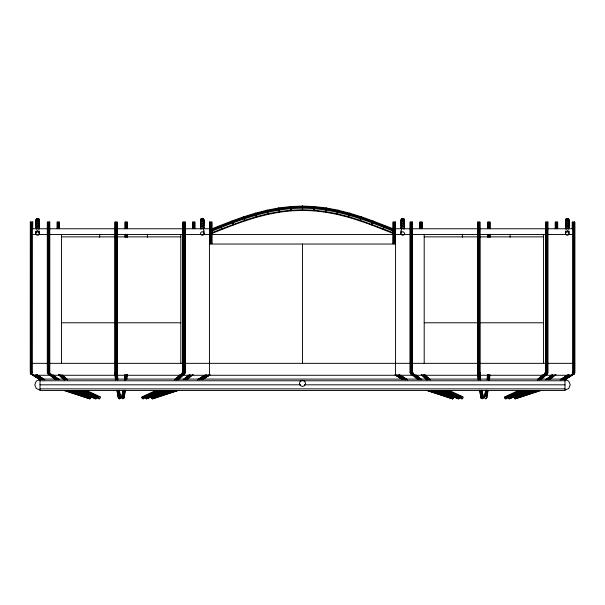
<?xml version="1.0" encoding="UTF-8"?>
<svg xmlns="http://www.w3.org/2000/svg" width="605" height="605" viewBox="0 0 605 605"><rect width="100%" height="100%" fill="white"/><g stroke="black" fill="none" stroke-linecap="round" stroke-linejoin="round"><path stroke-width="0.91" d="M124.38 379.312L124.789 374.722M124.63 379.479L125.046 374.896M124.766 380.061L124.932 378.223M125.416 380.091L125.908 374.586M126.385 379.479L126.8 374.896M126.763 377.308L127.012 374.555M126.853 379.312L127.269 374.722M487.086 379.312L487.501 374.722M487.343 379.479L487.759 374.896M487.721 377.308L487.97 374.555M488.129 380.091L488.621 374.586M489.097 379.479L489.505 374.896M489.226 380.061L489.475 377.308M489.566 379.312L489.982 374.722M184.495 372.105L185.017 372.892L184.313 373.996L183.496 373.671L183.05 372.105L181.659 373.361M547.207 372.105L547.729 372.892L547.026 373.996L546.209 373.671L545.755 372.105L544.364 373.361M89.661 398.544L90.266 398.544L90.591 396.517L90.735 397.704L89.918 398.892L64.289 390.588M427.001 390.588L452.631 398.892L453.47 396.865L452.835 396.865M125.401 390.346L124.123 397.704L122.906 398.892L121.643 397.704L122.921 390.346M121.643 397.704L123.11 390.429M122.021 398.544L122.505 395.783M121.991 396.872L122.86 396.525L123.98 390.081M124.123 397.704L123.745 396.872L124.864 390.429M123.775 398.544L125.212 390.255M145.419 396.857L145.276 397.704L146.425 398.907L151.658 396.82M146.425 398.907L147.204 397.704L146.788 396.857L162.48 390.588M488.114 390.346L486.836 397.704L485.618 398.892L484.355 397.704L485.633 390.346M484.355 397.704L485.823 390.429M484.703 396.872L485.573 396.525L486.692 390.081M486.836 397.704L486.458 396.872L487.577 390.429M486.488 398.544L487.766 391.178M508.132 396.857L507.981 397.704L509.138 398.907L514.371 396.82M509.138 398.907L509.917 397.704L508.76 396.502M161.475 390.354L143.037 398.907L141.835 397.704L142.682 396.502L143.461 396.857M143.884 397.704L143.037 398.907M524.187 390.354L505.75 398.907L504.547 397.704L505.394 396.502M564.601 379.917L574.115 373.95L573.411 372.128M31.044 372.892L30.885 373.95L40.399 379.917M35.808 225.196L36.345 223.918L37.623 223.389L38.909 223.918L39.438 227.73L39.438 220.167L38.909 218.889L37.623 218.352L36.345 218.889L35.808 220.167L35.808 227.73L36.345 226.459L37.623 225.93L38.909 226.451L39.438 227.73L38.909 229.008M35.808 220.5L36.345 219.222L37.623 218.692L38.909 219.222L39.438 220.5L38.909 224.364M38.909 221.453L39.438 220.167M39.438 221.49L38.909 222.776L39.438 221.49L38.909 220.212L37.623 219.683L36.345 220.212L35.808 221.49L36.345 220.212L37.623 219.683L38.909 220.212M204.089 227.73L204.089 220.167L203.56 218.889L202.274 218.352L200.996 218.889L200.467 220.167L200.467 227.73L200.996 226.459L202.274 225.93L203.56 226.451L204.089 227.73L203.56 229.008M200.467 220.5L200.996 219.222L202.274 218.692L203.56 219.222L204.089 220.5L203.56 224.364L204.089 223.086L203.56 221.801L202.274 221.271L200.996 221.801L200.467 223.086M203.56 221.453L204.089 220.167M204.089 221.49L203.56 222.776L204.089 221.49L203.56 220.212L202.274 219.675L200.996 220.212L200.467 221.49L200.996 220.212M400.911 220.167L401.44 218.889L402.726 218.352L404.004 218.889L404.533 220.167L404.533 227.73L404.004 226.451L402.726 225.93L401.44 226.451L400.911 227.73L401.44 229.008L400.911 227.73L400.911 220.167L401.44 221.453M400.911 223.086L401.44 224.364L400.911 223.086L401.44 219.222L402.726 218.692L404.004 219.222L404.533 220.5M400.911 220.5L401.44 219.222M401.44 222.769L400.911 221.49L401.44 220.212L402.726 219.683L404.004 220.212L404.533 221.49M569.192 225.196L568.655 223.918L567.377 223.389L566.091 223.918L565.562 227.73L565.562 220.167L566.091 218.889L567.377 218.352L568.655 218.889L569.192 220.167L569.192 227.73L568.655 226.451L567.377 225.922L566.091 226.451L565.562 227.73L566.091 229.008M566.091 222.769L565.562 221.49L566.091 220.212L567.377 219.675L568.655 220.212L569.192 221.49M35.808 223.086L36.345 221.801L37.623 221.271L38.909 221.801L39.438 223.086M39.438 231.299L38.909 234.808L37.623 235.337L36.345 234.808L35.808 233.53L36.345 230.77M200.467 225.196L200.996 223.918L202.274 223.389L203.56 223.918L204.089 225.196L203.56 226.482M204.089 233.53L203.56 234.808L202.274 235.337L200.996 234.808L200.467 233.53L200.996 232.252L202.274 231.723L203.56 232.252L204.089 233.53L204.089 230.558M400.911 221.49L401.44 220.212M404.533 225.196L404.004 223.918L402.726 223.389L401.44 223.918L400.911 225.196L401.44 226.474M401.44 232.252L402.726 231.723L404.004 232.252L404.533 233.53L404.004 234.808L402.726 235.337L401.44 234.808L400.911 233.53L401.44 230.77M565.562 221.49L566.091 220.212L567.377 219.683L568.655 220.212M566.091 221.801L567.377 221.271L568.655 221.801L569.192 223.086L568.655 221.801L567.377 221.271L566.091 221.801L565.562 223.086L566.091 224.364L565.562 223.086L566.091 219.222L567.377 218.692L568.655 219.222L569.192 220.5M569.192 231.299L568.655 234.808L567.377 235.337L566.091 234.808L565.562 233.53L566.091 230.77M32.186 372.135L30.885 373.95M452.374 398.544L452.631 398.892L453.447 397.704L453.531 396.865L452.933 396.865M116.886 390.346L118.164 397.704L119.382 398.892L120.645 397.704L119.367 390.346M482.079 390.346L483.357 397.704L482.979 398.544L481.225 398.544L481.255 396.872M169.377 390.792L151.696 396.517L151.666 397.704L152.392 398.892L177.999 390.588M152.165 396.865L151.469 396.865L152.369 398.892L177.348 390.527M532.09 390.792L514.409 396.517L514.379 397.704L515.105 398.892L540.711 390.588M514.432 396.517L514.265 397.704L515.082 398.892L540.061 390.527M74.937 390.55L95.862 398.907L97.019 397.704L96.24 396.502M437.642 390.55L458.575 398.907L459.308 398.559L459.724 397.704L458.953 396.502L445 390.928M99.25 398.907L98.403 397.704L99.606 396.502L100.453 397.704L99.25 398.907L96.717 397.735M461.963 398.907L461.116 397.704L462.318 396.502L463.165 397.704L461.963 398.907L459.422 397.735M115.434 379.312L114.859 372.892L115.245 372.135M117.521 380.061L116.946 373.64L117.332 372.892L117.34 222.08L114.852 222.08L114.852 372.892L115.774 380.061M478.147 379.312L477.564 372.892L477.958 372.135M480.234 380.061L479.659 373.64L480.045 372.892L480.045 222.08L477.564 222.08L477.564 372.892L478.479 380.061M564.541 379.932L574.024 373.966L573.888 372.892M47.583 372.892L48.203 374.003L48.99 373.678L49.474 372.098M410.296 372.892L410.916 374.003L411.695 373.678L412.186 372.098L413.639 373.24M31.649 372.135L30.976 373.966L40.459 379.932M174.701 379.645L180.267 374.616M174.633 379.948L180.199 374.926M175.321 379.796L182.975 372.892M176.539 379.948L183.496 373.671M178.052 379.645L184.313 373.996M177.991 379.948L184.948 373.671M537.406 379.645L542.972 374.616M537.346 379.948L542.216 375.554M538.034 379.796L545.68 372.892M539.252 379.948L546.209 373.671M540.764 379.645L547.026 373.996M541.392 379.32L547.654 373.671M183.383 379.486L189.183 374.941M183.232 379.728L189.766 374.616M185.516 378.571L186.968 377.437M184.744 379.486L190.552 374.941M186 379.706L192.526 374.593M187.406 379.358L193.358 374.571M546.088 379.486L551.896 374.941M545.944 379.728L552.478 374.616M549.68 377.437L551.132 376.295M547.457 379.486L553.257 374.941M548.705 379.706L555.239 374.593M550.119 379.358L556.071 374.571M197.532 379.766L204.649 375.297L197.51 379.774M198.137 379.585L206.04 374.616M199.189 379.849L207.091 374.881M201.314 379.615L209.217 374.646M202.622 379.433L209.738 374.956M560.245 379.766L568.148 374.798M560.85 379.585L568.753 374.616M562.34 379.085L563.92 378.095L562.257 379.093M561.894 379.849L569.804 374.881M564.026 379.615L573.51 373.648L574.024 373.966M198.213 379.592L204.55 375.614M199.544 379.093L201.132 378.102M203.824 378.117L205.405 377.119M202.683 379.426L209.822 374.949M560.222 379.774L567.354 375.304M560.926 379.592L567.263 375.614M566.537 378.117L568.912 376.628M571.286 375.13L573.669 373.64L574.115 373.95M30.976 373.966L31.49 373.648M505.75 398.907L506.423 398.551M142.009 396.857L155.546 390.611M141.835 397.704L157.066 390.679M142.258 398.551L160.03 390.354M504.721 396.857L518.258 390.611M504.547 397.704L519.778 390.679M504.971 398.551L522.735 390.354M36.345 221.801L37.623 221.271L38.909 221.801M200.996 223.918L202.274 223.389L203.56 223.918M402.726 221.271L401.44 221.801L402.726 221.271L404.004 221.801L404.533 223.086L404.004 221.801M401.44 223.918L402.726 223.389L404.004 223.918M40.013 379.569L36.3 381.105L34.765 384.818L36.3 388.531L40.013 390.066M564.987 390.066L568.7 388.531L570.235 384.818L568.7 381.105L564.987 379.569M36.345 232.252L37.623 231.723L38.909 232.252L39.438 233.53M566.091 232.252L567.377 231.723L568.655 232.252L569.192 233.53M211.13 229.106L231.934 220.961L233.477 224.969L211.062 233.764M211.364 229.688L243.83 217.414M211.1 230.482C240.238 218.594 270.586 207.22 302.5 207.281C334.414 207.22 364.762 218.594 393.9 230.482M211.1 231.435C240.238 219.547 270.586 208.173 302.5 208.233C334.414 208.173 364.762 219.547 393.9 231.435M211.659 232.842L221.634 228.856M155.636 392.668L160.869 390.58M147.204 397.704L165.513 390.391M147.053 398.559L167.109 390.55M154.275 395.776L167.358 390.55M516.61 393.371L523.582 390.58M509.493 396.857L525.193 390.588M509.917 397.704L528.226 390.391M509.765 398.559L529.821 390.55M518.727 395.08L530.063 390.55M221.612 228.864L244.843 220.273M115.192 373.64L116.946 373.64M477.905 373.64L479.659 373.64M151.469 396.865L170.89 390.565M152.952 396.577L160.998 393.999M166.194 392.282L168.848 391.427M151.553 397.704L173.627 390.55M151.923 398.544L176.645 390.527M152.021 398.544L163.501 394.823M168.795 393.106L176.743 390.527M514.174 396.865L533.602 390.565M515.127 396.577L531.901 391.14M515.664 396.577L523.711 393.999M527.144 392.857L531.651 391.427M514.265 397.704L536.332 390.55M514.636 398.544L539.456 390.527M243.883 217.392L255.514 213.777M244.783 220.296L256.422 216.673M255.59 213.754L267.228 210.79M256.346 216.696L267.977 213.731M267.319 210.767L278.95 208.559M267.886 213.754L279.518 211.546M279.056 208.543L290.687 207.19M279.412 211.561L291.043 210.207M290.929 210.215L302.56 209.754M290.808 207.175L302.44 206.721M30.25 222.08L32.783 222.08M209.512 222.08L212.037 222.08L211.992 243.739M32.851 228.758L47.334 228.758M49.164 228.758L115.502 228.758M117.385 228.758L183.186 228.758M184.986 228.758L209.436 228.758M395.564 228.758L410.046 228.758M411.869 228.758L477.277 228.758M479.152 228.758L545.899 228.758M547.699 228.758L572.148 228.758M32.851 234.483L36.935 234.483M37.865 234.483L47.334 234.483M49.164 234.483L115.502 234.483M117.385 234.483L183.186 234.483M184.986 234.483L209.436 234.483M211.326 234.483L393.673 234.483M395.564 234.483L410.046 234.483M411.869 234.483L477.277 234.483M479.152 234.483L545.899 234.483M547.699 234.483L567.135 234.483M568.065 234.483L572.148 234.483M61.491 236.873L115.041 236.873M116.916 236.873L180.804 236.873M424.196 236.873L477.746 236.873M479.629 236.873L543.509 236.873M61.491 322.775L115.041 322.775M116.916 322.775L180.804 322.775M424.196 322.775L477.746 322.775M479.629 322.775L543.509 322.775M30.25 363.34L32.367 363.34M32.851 363.34L572.148 363.34M572.58 363.34L574.75 363.34M32.73 372.892L30.25 372.892L30.303 222.08M114.852 372.892L117.34 372.892L117.914 379.312M477.564 372.892L480.045 372.892L480.62 379.312M572.217 372.892L574.75 372.892L574.75 222.08L572.217 222.08L572.217 228.667M32.851 375.274L572.148 375.274M40.013 380.772L564.987 380.772M40.013 384.818L300.609 384.818M304.391 384.818L564.987 384.818M40.013 388.871L564.987 388.871M302.56 206.721L314.192 207.175M302.44 209.754L314.071 210.215M314.313 207.19L325.944 208.543M313.957 210.207L325.588 211.561M326.05 208.559L337.681 210.767M325.482 211.546L337.114 213.754M337.772 210.79L349.41 213.754M337.023 213.731L348.654 216.696M349.486 213.777L361.117 217.392M348.578 216.673L360.217 220.296M435.645 390.792L451.534 395.95M434.042 390.565L453.47 396.865M436.152 391.427L438.806 392.282M444.002 393.999L448.517 395.436M431.259 390.55L453.334 397.704M428.355 390.527L436.296 393.106M445.129 395.973L453.077 398.544M428.257 390.527L452.979 398.544M427.652 390.527L452.608 398.892M72.933 390.792L88.822 395.95M73.167 391.14L84.639 394.861M71.337 390.565L90.758 396.865M73.349 391.427L77.856 392.857M81.289 393.999L84.042 394.861M68.554 390.55L90.621 397.704M65.544 390.527L90.364 398.544M64.939 390.527L89.895 398.892M361.17 217.414L393.636 229.688M360.156 220.273L383.388 228.864M485.573 396.525L486.458 396.872M122.86 396.525L123.745 396.872M443.881 390.588L459.581 396.857M447.753 392.675L450.37 393.719M441.416 390.391L459.724 397.704M439.253 390.55L459.308 398.559M437.891 390.55L458.575 398.907M81.176 390.588L96.868 396.857M78.703 390.391L97.019 397.704M76.548 390.55L96.596 398.559M75.179 390.55L94.365 398.211M393.87 229.106L373.066 220.961L371.523 224.969L393.938 233.764M383.366 228.856L393.341 232.842M568.655 223.918L567.377 223.389L566.091 223.918L565.562 225.196L566.091 226.474M402.726 219.683L404.004 220.212M202.274 219.683L203.56 220.212M202.274 221.271L203.56 221.801M37.623 223.389L38.909 223.918L39.438 225.196M449.628 390.648L462.991 396.857M448.002 390.611L461.539 396.857M445.885 390.679L461.116 397.704M445.219 391.133L451.988 394.256M86.916 390.648L100.279 396.857M85.297 390.611L98.834 396.857M83.18 390.679L98.403 397.704M82.507 391.133L89.275 394.256M95.235 398.559L95.862 398.907M399.565 374.805L407.49 379.774M398.861 374.624L406.787 379.592M403.868 378.102L405.456 379.093M397.75 374.881L405.675 379.849M395.632 374.639L403.55 379.607M395.178 374.949L402.317 379.426M44.778 379.774L36.852 374.805L44.755 379.766M36.149 374.624L44.074 379.592M42.743 379.093L41.163 378.102L42.66 379.085M35.045 374.881L42.97 379.849M31.331 373.64L40.845 379.607M400.351 375.297L407.467 379.766M400.54 375.607L406.863 379.585M395.262 374.956L402.378 379.433M37.828 375.607L44.15 379.585M415.817 374.941L421.617 379.486M415.96 375.183L421.768 379.728M412.224 372.892L420.936 379.706M411.695 373.678L418.955 379.358M410.334 373.678L418.168 379.683M53.104 374.941L58.912 379.486M53.248 375.183L59.056 379.728M49.512 372.892L58.224 379.706M48.99 373.678L56.242 379.358M50.487 375.16L51.939 376.295M47.621 373.678L55.463 379.683M424.733 374.616L430.299 379.645M424.801 374.926L430.367 379.948M423.288 374.616L428.854 379.645M422.071 374.775L427.629 379.796M421.383 374.624L426.253 379.017M421.443 374.926L427.009 379.948M62.723 375.244L67.594 379.645M62.088 374.926L67.654 379.948M63.495 376.658L66.27 379.169M60.576 374.616L66.142 379.645M59.358 374.775L64.924 379.796M58.67 374.624L63.54 379.017M58.738 374.926L64.304 379.948M573.51 373.648L572.708 372.128M479.704 372.135L480.045 372.892M116.999 372.135L117.332 372.892M483.357 397.704L481.89 390.429M120.645 397.704L119.495 392.267M565.562 220.167L566.091 221.453M481.542 390.255L482.979 398.544M480.657 390.603L482.094 398.892M479.788 390.255L481.225 398.544M479.599 390.346L480.877 397.704M118.83 390.255L120.266 398.544M117.945 390.603L119.382 398.892M117.075 390.255L118.512 398.544M480.037 375.811L480.37 379.479M478.774 373.95L479.266 379.456M117.241 374.896L117.491 377.649M116.062 373.95L116.553 379.456M574.697 222.08L574.697 372.892M574.334 222.08L574.334 372.892M573.457 222.08L573.457 372.892M572.58 222.08L572.58 372.892M568.655 218.889L568.655 229.28M568.655 230.77L568.655 232.252M567.377 218.352L567.377 228.751M567.377 230.24L567.377 231.723M566.091 218.889L566.091 229.28M565.562 231.299L565.562 233.53M557.689 228.667L557.689 222.08L555.208 222.08L555.208 228.667M557.326 222.08L557.326 228.667M556.449 222.08L556.449 228.667M555.572 222.08L555.572 228.667M547.586 222.08L547.586 372.892M546.708 222.08L546.708 372.892M545.831 222.08L545.831 372.892M543.509 234.483L543.509 363.34M510.106 234.483L510.106 237.304M490.148 228.667L490.148 222.08L487.66 222.08L487.66 228.667M490.148 234.324L490.148 237.145M489.785 222.08L489.785 228.667M489.785 234.324L489.785 237.145M488.908 222.08L488.908 228.667M488.908 234.324L488.908 237.145M488.031 222.08L488.031 228.667M488.031 234.324L488.031 237.145M487.66 234.324L487.66 237.145M479.682 222.08L479.682 372.892M478.805 222.08L478.805 372.892M477.927 222.08L477.927 372.892M462.379 234.483L462.379 237.304M424.196 234.483L424.196 363.34M422.245 228.667L422.245 222.08L419.764 222.08L419.764 228.667M421.882 222.08L421.882 228.667M421.004 222.08L421.004 228.667M420.127 222.08L420.127 228.667M412.141 222.08L412.141 372.892M411.256 222.08L411.256 372.892M410.379 222.08L410.379 372.892M404.004 218.889L404.004 229.28M402.726 218.352L402.726 228.751M401.44 218.889L401.44 229.28M400.911 230.558L400.911 233.53M395.488 228.667L395.488 222.08L392.963 222.08L392.963 243.739M395.564 375.274L395.564 244.034L209.436 244.034L209.436 375.274M395.443 222.08L395.443 243.739M395.08 222.08L395.08 243.739M394.203 222.08L394.203 243.739M393.371 228.667L393.371 222.08L393.326 243.739L393.371 233.379M302.5 244.034L302.5 363.34M211.629 222.08L211.629 243.739M210.752 222.08L210.752 243.739M209.874 222.08L209.874 243.739M209.557 222.08L209.512 243.739M203.56 218.889L203.56 229.28M203.56 230.77L203.56 232.252M202.274 218.352L202.274 228.751M200.996 218.889L200.996 229.28M194.984 228.667L194.984 222.08L192.496 222.08L192.496 228.667M194.621 222.08L194.621 228.667M193.744 222.08L193.744 228.667M192.859 222.08L192.859 228.667M184.873 222.08L184.873 372.892M183.996 222.08L183.996 372.892M183.118 222.08L183.118 372.892M180.804 234.483L180.804 363.34M147.393 234.483L147.393 237.304M127.436 228.667L127.436 222.08L124.955 222.08L124.955 228.667M127.436 234.324L127.436 237.145M127.073 222.08L127.073 228.667M127.073 234.324L127.073 237.145M126.195 222.08L126.195 228.667M126.195 234.324L126.195 237.145M125.318 222.08L125.318 228.667M125.318 234.324L125.318 237.145M124.955 234.324L124.955 237.145M116.969 222.08L116.969 372.892M116.092 222.08L116.092 372.892M115.215 222.08L115.215 372.892M99.666 234.483L99.666 237.304M61.491 234.483L61.491 363.34M59.532 228.667L59.532 222.08L57.051 222.08L57.051 228.667M59.169 222.08L59.169 228.667M58.292 222.08L58.292 228.667M57.414 222.08L57.414 228.667M49.428 222.08L49.428 372.892M48.551 222.08L48.551 372.892M47.674 222.08L47.674 372.892M38.909 218.889L38.909 229.28M38.909 230.77L38.909 232.252M37.623 218.352L37.623 228.751M37.623 230.24L37.623 231.723M36.345 218.889L36.345 229.28M35.808 231.299L35.808 233.53M32.73 222.08L32.73 228.667M32.42 222.08L32.367 372.892M31.49 222.08L31.49 372.892M30.613 222.08L30.613 372.892M302.583 206.093L302.417 210.381L314.048 210.843L314.214 206.547L302.583 206.093M314.381 206.562L313.882 210.827L325.52 212.189L326.012 207.923L314.381 206.562M326.163 207.946L325.369 212.166L337 214.367L337.802 210.147L326.163 207.946M337.93 210.177L336.872 214.336L348.503 217.308L349.561 213.141L337.93 210.177M349.667 213.172L348.397 217.278L360.028 220.893L361.306 216.794L349.667 213.172M361.382 216.817L359.945 220.863L371.583 224.992L373.013 220.946L361.382 216.817M384.704 225.438L383.162 229.446L384.727 225.453M300.307 381.195L299.399 383.388L300.307 385.582L302.5 386.489L304.693 385.582L305.601 383.388L304.693 381.195L302.5 380.288L300.307 381.195M209.92 374.646L202.804 379.116L209.912 374.639M574.213 373.648L564.73 379.615L574.205 373.64M243.618 216.817L231.987 220.946L233.417 224.992L245.055 220.863L243.618 216.817M255.333 213.172L243.694 216.794L244.972 220.893L256.603 217.278L255.333 213.172M267.07 210.177L255.439 213.141L256.497 217.308L268.128 214.336L267.07 210.177M278.837 207.946L267.198 210.147L268 214.367L279.631 212.166L278.837 207.946M290.619 206.562L278.988 207.923L279.48 212.189L291.118 210.827L290.619 206.562M302.417 206.093L290.786 206.547L290.952 210.843L302.583 210.381L302.417 206.093M49.791 222.08L47.311 222.08L47.311 372.892L49.791 372.892L49.791 222.08M185.236 222.08L182.755 222.08L182.755 372.892L185.236 372.892L185.236 222.08M412.504 222.08L410.016 222.08L410.016 372.892L412.504 372.892L412.504 222.08M547.948 222.08L545.468 222.08L545.468 372.892L547.948 372.892L547.948 222.08M564.987 379.093L40.013 379.093L40.013 390.55L564.987 390.55L564.987 379.093M402.219 379.108L395.088 374.639L402.196 379.116M40.301 379.607L30.794 373.64L40.27 379.615M221.869 229.439L220.273 225.453L221.838 229.446"/></g></svg>
